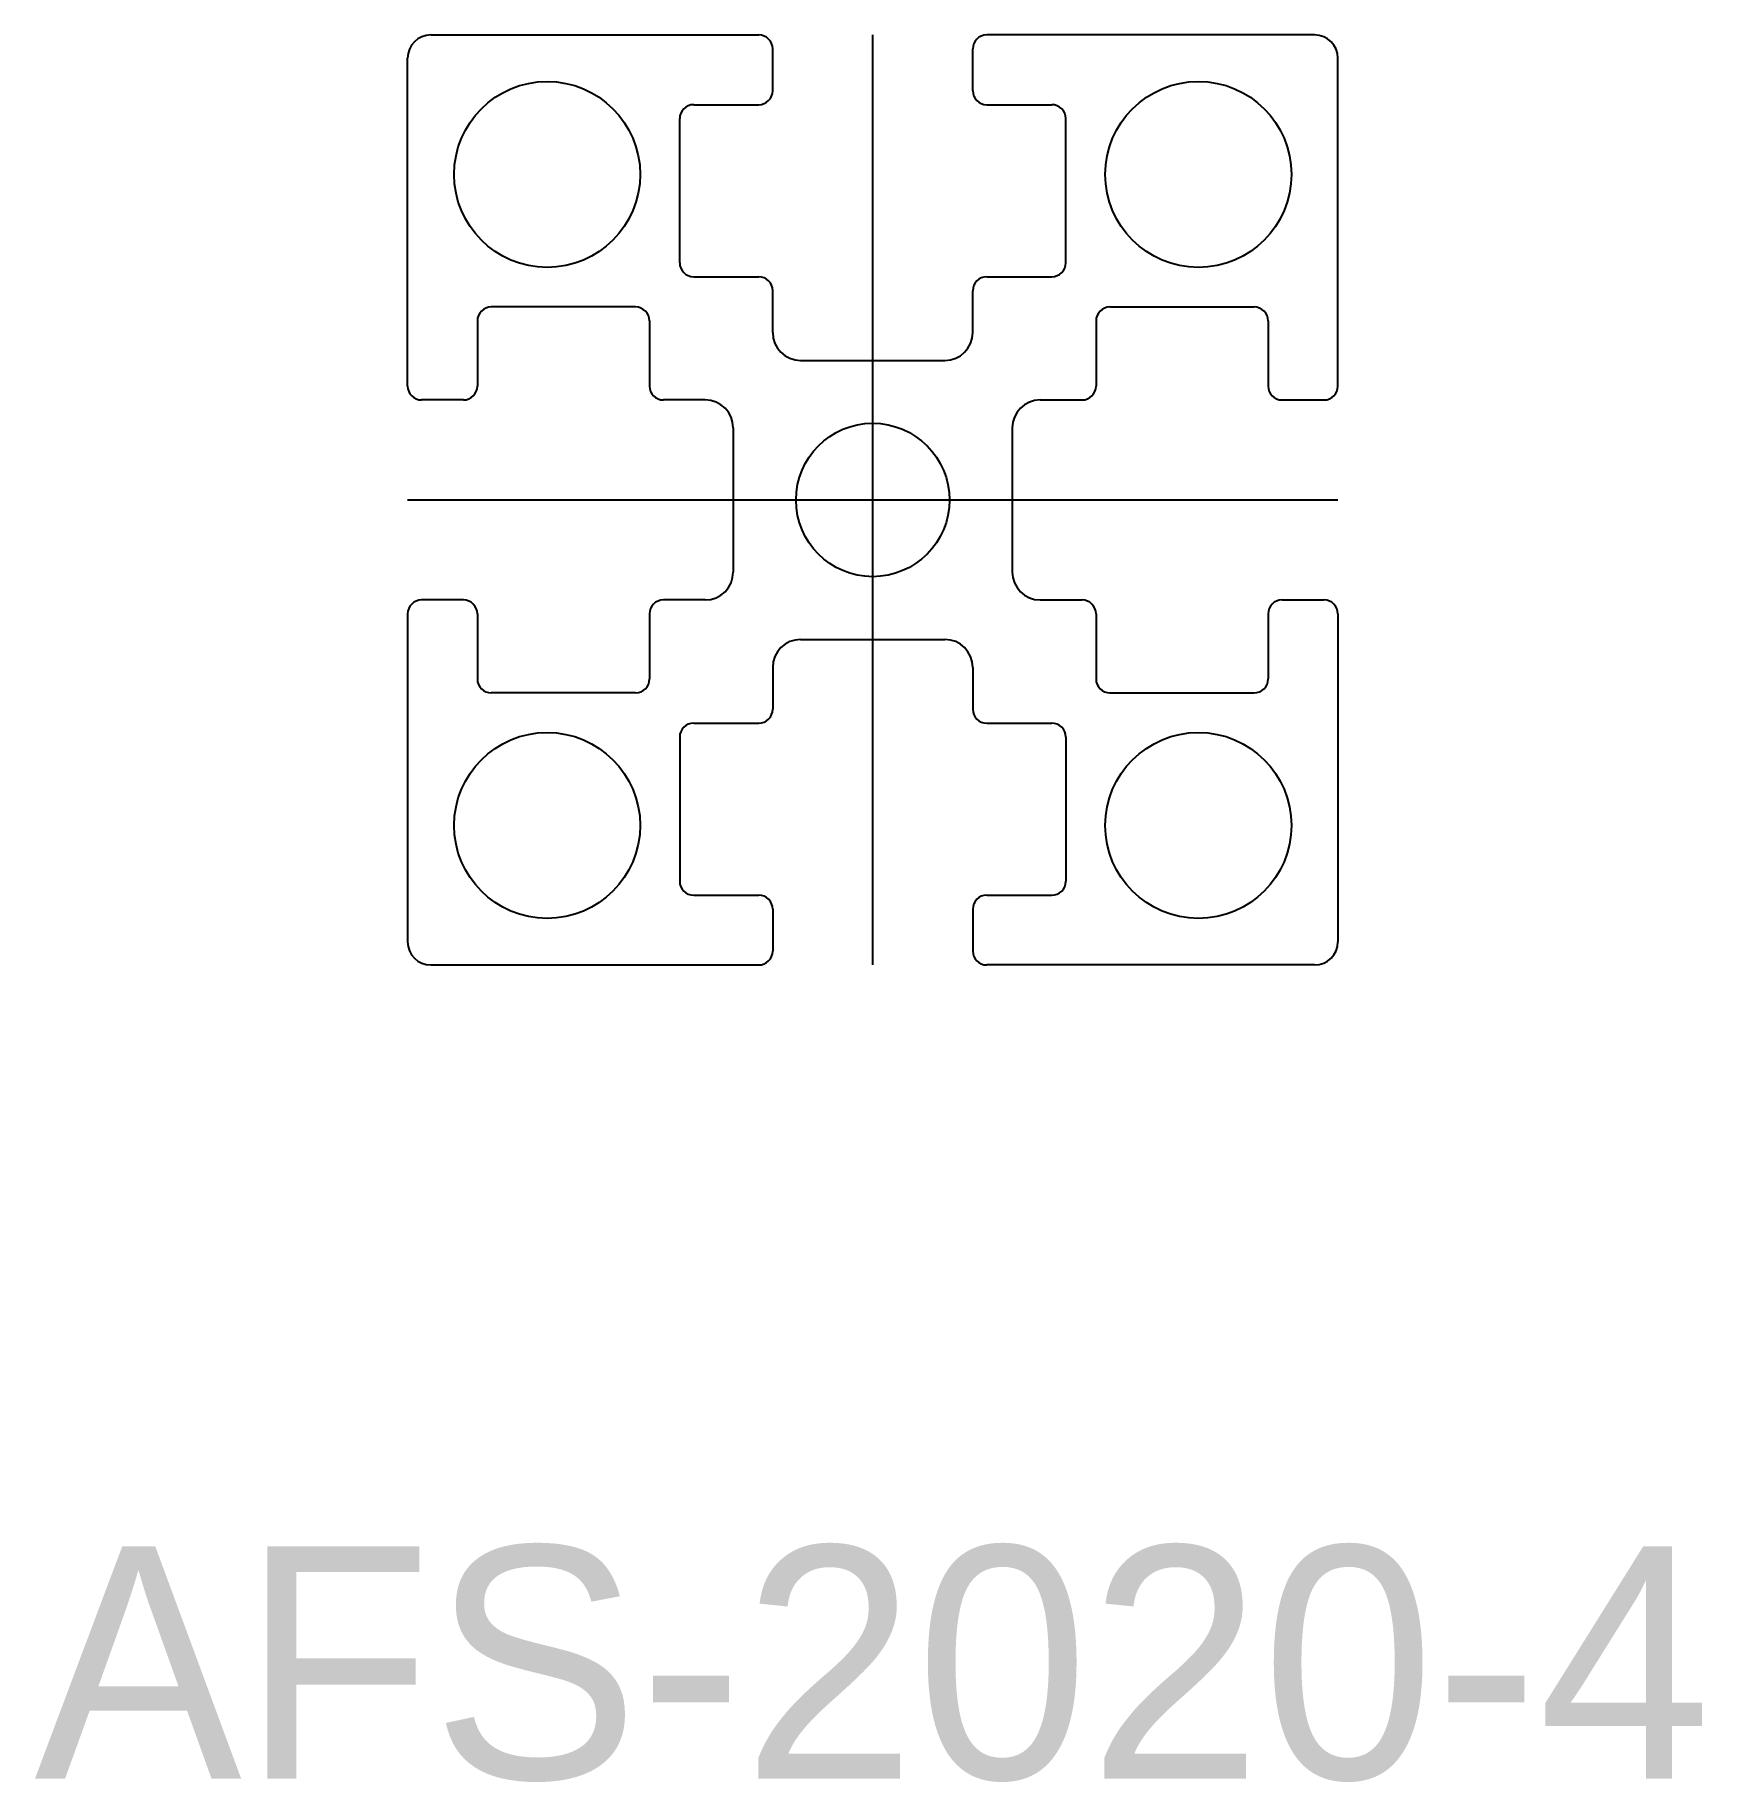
# Model space of a CAD drawing. Extents: x 252 to 287.8, y 142.4 to 180.
import ezdxf
from ezdxf.enums import TextEntityAlignment as Align

# ---------------------------------------------------------------- set-up
doc = ezdxf.new("R2010")
doc.units = 0
doc.linetypes.add('CENTER', pattern=[50.8, 31.75, -6.35, 6.35, -6.35])
doc.layers.get('0').update_dxf_attribs({"linetype": 'CONTINUOUS'})

msp = doc.modelspace()

# ---------------------------------------------------------------- linework, layer by layer
at = {"color": 7, "linetype": 'CONTINUOUS'}
for p, q in [((260.5, 180), (267.55, 180)), ((279.5, 180), (272.45, 180)), ((267.85, 178.8), (267.85, 179.7)), ((272.15, 178.8), (272.15, 179.7)), ((260, 172.45), (260, 179.5)), ((280, 172.45), (280, 179.5)), ((266.15, 178.5), (267.55, 178.5)), ((272.45, 178.5), (273.85, 178.5)), ((265.85, 175.1), (265.85, 178.2)), ((274.15, 175.1), (274.15, 178.2)), ((266.15, 174.8), (267.55, 174.8)), ((272.45, 174.8), (273.85, 174.8)), ((267.85, 173.6), (267.85, 174.5)), ((272.15, 173.6), (272.15, 174.5)), ((264.9, 174.15), (261.8, 174.15)), ((275.1, 174.15), (278.2, 174.15)), ((261.5, 173.85), (261.5, 172.45)), ((265.2, 173.85), (265.2, 172.45)), ((274.8, 173.85), (274.8, 172.45)), ((278.5, 173.85), (278.5, 172.45)), ((268.45, 173), (271.55, 173)), ((261.2, 172.15), (260.3, 172.15)), ((266.4, 172.15), (265.5, 172.15)), ((273.6, 172.15), (274.5, 172.15)), ((278.8, 172.15), (279.7, 172.15)), ((267, 171.55), (267, 168.45)), ((273, 171.55), (273, 168.45)), ((261.2, 167.85), (260.3, 167.85)), ((266.4, 167.85), (265.5, 167.85)), ((273.6, 167.85), (274.5, 167.85)), ((278.8, 167.85), (279.7, 167.85)), ((260, 167.55), (260, 160.5)), ((261.5, 167.55), (261.5, 166.15)), ((265.2, 167.55), (265.2, 166.15)), ((274.8, 167.55), (274.8, 166.15)), ((278.5, 167.55), (278.5, 166.15)), ((280, 167.55), (280, 160.5)), ((268.45, 167), (271.55, 167)), ((267.85, 166.4), (267.85, 165.5)), ((272.15, 166.4), (272.15, 165.5)), ((264.9, 165.85), (261.8, 165.85)), ((275.1, 165.85), (278.2, 165.85)), ((266.15, 165.2), (267.55, 165.2)), ((272.45, 165.2), (273.85, 165.2)), ((265.85, 164.9), (265.85, 161.8)), ((274.15, 164.9), (274.15, 161.8)), ((266.15, 161.5), (267.55, 161.5)), ((267.85, 161.2), (267.85, 160.3)), ((272.15, 161.2), (272.15, 160.3)), ((272.45, 161.5), (273.85, 161.5)), ((260.5, 160), (267.55, 160)), ((279.5, 160), (272.45, 160))]:
    msp.add_line(p, q, dxfattribs=at)
at = {"color": 5, "linetype": 'CENTER'}
for p, q in [((270, 160), (270, 180)), ((260, 170), (280, 170))]:
    msp.add_line(p, q, dxfattribs=at)
at = {"color": 7, "linetype": 'CONTINUOUS'}
for centre, radius in [((263, 177), 2), ((277, 177), 2), ((270, 170), 1.65), ((263, 163), 2), ((277, 163), 2)]:
    msp.add_circle(centre, radius, dxfattribs=at)
for centre, radius, start, end in [((260.5, 179.5), 0.5, 90, 180), ((267.55, 179.7), 0.3, 0, 90), ((272.45, 179.7), 0.3, 90, 180), ((279.5, 179.5), 0.5, 0, 90), ((266.15, 178.2), 0.3, 90, 180), ((267.55, 178.8), 0.3, 270, 0), ((272.45, 178.8), 0.3, 180, 270), ((273.85, 178.2), 0.3, 0, 90), ((266.15, 175.1), 0.3, 180, 270), ((273.85, 175.1), 0.3, 270, 0), ((267.55, 174.5), 0.3, 0, 90), ((272.45, 174.5), 0.3, 90, 180), ((261.8, 173.85), 0.3, 90, 180), ((264.9, 173.85), 0.3, 0, 90), ((275.1, 173.85), 0.3, 90, 180), ((278.2, 173.85), 0.3, 0, 90), ((268.45, 173.6), 0.6, 180, 270), ((271.55, 173.6), 0.6, 270, 0), ((260.3, 172.45), 0.3, 180, 270), ((261.2, 172.45), 0.3, 270, 0), ((265.5, 172.45), 0.3, 180, 270), ((266.4, 171.55), 0.6, 0, 90), ((273.6, 171.55), 0.6, 90, 180), ((274.5, 172.45), 0.3, 270, 0), ((278.8, 172.45), 0.3, 180, 270), ((279.7, 172.45), 0.3, 270, 0), ((266.4, 168.45), 0.6, 270, 0), ((273.6, 168.45), 0.6, 180, 270), ((260.3, 167.55), 0.3, 90, 180), ((261.2, 167.55), 0.3, 0, 90), ((265.5, 167.55), 0.3, 90, 180), ((274.5, 167.55), 0.3, 0, 90), ((278.8, 167.55), 0.3, 90, 180), ((279.7, 167.55), 0.3, 0, 90), ((268.45, 166.4), 0.6, 90, 180), ((271.55, 166.4), 0.6, 0, 90), ((261.8, 166.15), 0.3, 180, 270), ((264.9, 166.15), 0.3, 270, 0), ((275.1, 166.15), 0.3, 180, 270), ((278.2, 166.15), 0.3, 270, 0), ((267.55, 165.5), 0.3, 270, 0), ((272.45, 165.5), 0.3, 180, 270), ((266.15, 164.9), 0.3, 90, 180), ((273.85, 164.9), 0.3, 0, 90), ((266.15, 161.8), 0.3, 180, 270), ((273.85, 161.8), 0.3, 270, 0), ((267.55, 161.2), 0.3, 0, 90), ((272.45, 161.2), 0.3, 90, 180), ((260.5, 160.5), 0.5, 180, 270), ((279.5, 160.5), 0.5, 270, 0), ((267.55, 160.3), 0.3, 270, 0), ((272.45, 160.3), 0.3, 180, 270)]:
    msp.add_arc(centre, radius, start, end, dxfattribs=at)

# ---------------------------------------------------------------- texts
msp.add_text('AFS-2020-4', height=5, dxfattribs=at).set_placement((270, 145), align=Align.MIDDLE_CENTER)

doc.saveas('drawing.dxf')
